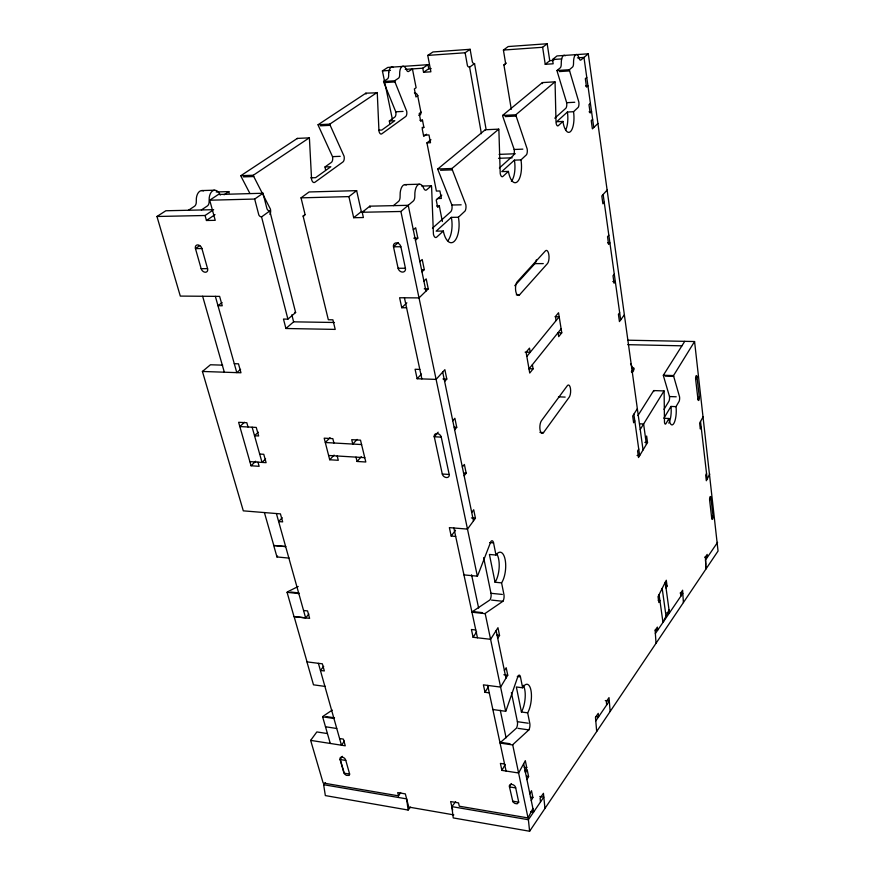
<?xml version="1.0" encoding="UTF-8"?>
<svg xmlns="http://www.w3.org/2000/svg" width="875" height="875" viewBox="0 0 875 875"><rect width="100%" height="100%" fill="white"/><g stroke="black" fill="none" stroke-linecap="round" stroke-linejoin="round"><path stroke-width="1.31" d="M388.73 72.527L388.62 76.289A4.298 2.002 85.1 0 1 387.483 78.914L383.567 81.495A4.309 2.013 85.2 0 0 383.895 82.622L395.773 111.792A4.222 1.969 85.9 0 1 394.789 117.086L389.331 120.991A14.973 7.109 86.1 0 1 389.78 123.823M518.722 802.167L517.18 803.83L514.916 803.447L512.936 801.992L509.381 786.494A3.434 2.253 31.3 0 1 511.952 784.416A3.434 2.253 31.3 0 1 515.616 787.5L518.722 802.167L512.531 801.139M711.736 518.35L709.625 500.117L710.894 497.558L712.983 515.769A2.406 0.656 -86.4 0 1 712.589 519.094A2.406 0.656 -86.4 0 1 711.736 518.35L712.983 515.714M669.036 609.897L662.977 622.409L659.083 594.584M666.061 588.087L667.067 586.053L666.28 580.245L658.033 596.673L658.864 602.536L659.903 600.447L658.197 600.283M709.756 474.042L706.322 480.736L705.677 475.136L706.541 473.462M452.67 810.042L450.625 801.566L458.522 802.911L459.309 806.214L528.03 817.928L532.908 808.5M531.267 800.581L532.886 797.475L531.497 790.716L529.867 793.822M526.936 779.603L528.577 776.519L527.166 769.639L525.503 772.712L525.087 770.667L526.739 767.594L525.317 760.659L518.613 772.997L501.9 770.383L500.391 763.405L504.569 764.05M511.306 783.552L509.48 786.92L515.703 787.927M701.203 427.317L700.306 428.936L699.628 423.117L703.183 416.697M501.9 770.383L505.116 764.63M697.944 399.164L699.289 396.802L697.014 376.961A2.537 0.722 -88 0 0 696.062 375.867A2.537 0.722 -88 0 0 695.647 379.28L697.944 399.164A2.516 0.711 -87.7 0 0 698.873 400.203A2.516 0.711 -87.7 0 0 699.289 396.802M676.014 406.634L670.95 406.427L663.852 418.283L668.981 418.502A12.414 3.741 -87.6 0 0 673.859 423.413A12.414 3.741 -87.6 0 0 676.014 406.634L679.142 401.297A3.5 1.039 -87.7 0 0 679.569 396.911L673.695 376.403A3.533 1.061 -88 0 1 673.542 375.561L694.575 341.534L628.184 340.2M695.647 379.28L697.014 376.961M668.981 418.502L665.908 423.686A3.598 1.094 -87.5 0 1 664.475 422.286L664.125 391.912A3.642 1.127 -87.8 0 0 664.048 390.928L653.691 390.567L637.93 415.548M504.416 670.677L506.198 667.745L507.741 675.216L500.598 687.094L483.394 684.852L485.002 692.289L489.278 692.858M645.52 437.883L646.636 436.045L647.522 442.52L638.509 457.516L637.591 450.964L638.739 449.072M664.005 409.358L668.905 401.264A3.5 1.061 -87.7 0 0 669.506 396.539L663.502 376.086A3.522 1.083 -88 0 1 663.348 375.255L684.742 341.337M485.002 692.289L488.403 686.733M640.216 429.483L664.048 390.928M497.733 638.323L499.548 635.436L497.962 627.714L490.591 639.308L473.102 637.284L471.417 629.497L475.781 630M634.802 420.897L633.631 422.756L632.691 416.03L637.35 408.702M327.436 733.567L316.838 731.938L310.647 740.381L323.148 783.005L398.552 795.856L400.662 792.52M473.102 637.284L476.634 631.87M631.98 372.367A3.336 2.789 33.2 0 0 633.598 369.666L634.102 368.911M631.356 371.788L633.894 368.025L631.542 367.948M455.634 801.73L451.839 806.619L453.25 817.917L529.616 831.25L718.047 551.042L694.575 341.534M529.616 831.25L528.391 819.722L543.812 797.103L539.788 796.447M595.777 720.934L609.295 701.105L605.281 700.58M655.364 633.566L682.806 593.327L680.105 593.064M717.577 542.358L705.534 560.011L705.666 562.231M349.639 774.091L345.691 760.036A3.227 2.034 35.9 0 0 342.202 757.116A3.227 2.034 35.9 0 0 340.112 759.139L344.509 773.992L346.38 775.37L349.223 775.425L349.639 774.091L343.973 773.15L340.112 759.533L342.366 756.306M344.389 741.07L341.469 745.216L318.413 663.359M336.722 728.503L325.511 726.753M543.517 432.589L569.177 397.25A6.519 2.406 -87.9 0 0 570.456 388.456A6.519 2.406 -87.9 0 0 567.306 385.722L541.45 420.733A6.792 2.614 -87.3 0 0 540.061 429.975A6.792 2.614 -87.3 0 0 543.517 432.589L539.952 432.414M471.712 512.455L473.703 509.775L475.442 518.241L467.48 529.102L449.367 527.625L451.183 536.058L455.689 536.43M624.367 314.847L619.434 321.584L618.417 314.355L619.664 312.67M451.183 536.058L455.525 530.217M323.695 666.302L320.502 670.436L324.341 670.95L322.35 663.819L306.928 661.861L313.491 684.819L324.888 686.394A4.539 2.253 -80.7 0 0 325.041 686.186M464.144 475.803L466.178 473.189L464.373 464.428L462.328 467.02M614.283 274.137L613.003 275.756L614.042 283.194L615.311 281.553L612.795 281.553M532.372 364.722L533.094 368.845L529.736 373.056L526.094 352.242L529.484 348.108L530.217 352.275L525.109 352.155M556.095 320.567L555.439 316.509L558.534 312.736L561.772 332.806L558.709 336.645L558.064 332.642M529.014 368.911L561.127 328.814M526.827 356.431L559.191 316.772L555.089 316.717M325.478 782.72L323.63 784.7L325.347 795.583L408.144 810.042L410.528 807.133M298.2 586.48L287.766 591.719A4.627 2.461 -82.2 0 0 287.077 592.32L294 616.591L305.637 617.936L308.842 614.042M454.639 429.833L456.739 427.317L454.869 418.25L452.769 420.755M608.825 235.178L607.523 236.731L608.595 244.366L609.897 242.802L607.6 242.823M449.192 474.458A3.861 2.931 38.4 0 1 446.436 477.542A3.861 2.931 38.4 0 1 442.28 474.009L434.284 436.767L438.167 432.184M444.642 381.489L446.808 379.061L444.872 369.666L436.1 379.389L417.145 378.744L415.089 369.272L419.825 369.414M604.242 202.322L602.908 203.82L601.803 195.967L607.119 190.083M519.531 294.831L547.455 263.583A6.88 2.625 89.9 0 0 548.833 254.581A6.88 2.625 89.9 0 0 545.398 250.917L517.245 281.739A7.164 2.866 -89.7 0 0 515.747 291.211A7.164 2.866 -89.7 0 0 519.531 294.831L516.272 294.809M285.589 546.602L273.7 545.497L276.97 556.948L288.816 558.086A4.703 2.527 -83.3 0 0 288.98 557.889M355.994 457.133L357.055 461.464L361.342 456.75M514.773 285.709L534.909 263.627A6.847 2.669 89.8 0 0 536.331 259.897M417.145 378.744L421.466 374.073M282.209 517.738L278.655 521.544L282.669 521.883L280.427 513.877L243.305 510.847L202.42 371.459L210.448 364.766L222.666 365.148M357.12 439.414L352.789 444.062L351.706 439.677L360.511 440.158L365.805 462L357.055 461.464M333.922 443.002L332.828 438.638L324.188 438.167L329.711 459.758L334.097 455.098M330.05 437.62L325.336 442.52L361.605 444.555M265.606 458.894L262.03 462.416L252.142 427.208M248.03 426.989L246.816 422.713L238.623 422.297L251.048 465.773L255.686 461.234M423.894 281.094L426.202 278.884L428.258 288.892L419.016 297.905L399.613 297.752L401.767 307.727L406.58 307.781M597.909 123.484L592.386 128.866L591.227 120.608L592.627 119.273M401.767 307.727L406.853 302.816M258.289 432.173L254.537 435.739L258.65 435.969L256.255 427.427L239.848 426.562L244.453 422.297M421.98 271.83L424.298 269.642L422.209 259.503L419.858 261.691M573.541 111.716L567.405 112.022L556.708 121.734L562.931 121.439A15.881 5.731 87.9 0 0 570.456 131.611A15.881 5.731 87.9 0 0 573.541 111.716L578.233 107.33A4.484 1.586 87.8 0 0 578.834 102.047L569.614 70.919A4.572 1.63 87.3 0 1 569.373 69.716L572.545 67.047A4.561 1.619 87.2 0 0 573.541 62.945A9.056 3.183 87.3 0 1 575.509 54.786A9.056 3.183 87.3 0 1 579.13 58.275A4.506 1.575 87.2 0 0 580.913 60.003L588.284 53.812L643.048 449.958M458.402 217.241L451.358 217.361L436.177 231.142L443.33 231.044A18.692 8.236 88.7 0 0 454.202 241.402A18.692 8.236 88.7 0 0 458.402 217.241L465.03 211.061A5.261 2.275 88.5 0 0 465.817 204.706L452.342 169.859A5.37 2.341 87.6 0 1 451.981 168.492L498.75 129.139A5.053 2.056 87.4 0 1 498.903 130.583L500.216 173.469A4.998 2.023 88.2 0 0 502.884 176.466L508.419 171.402A17.161 6.814 88.2 0 0 517.388 181.727A17.161 6.814 88.2 0 0 520.964 159.906L526.498 154.744A4.834 1.881 88 0 0 527.177 148.969L516.119 116.058A4.911 1.925 87.4 0 1 515.823 114.778L554.969 81.834A4.692 1.728 87.3 0 1 555.089 83.169L556.03 122.762A4.616 1.695 87.9 0 0 558.272 125.705L562.931 121.439M590.417 103.338L588.984 104.661L590.155 113.006L591.566 111.672L589.072 111.803M443.33 231.044L436.68 237.147A5.447 2.461 88.8 0 1 433.42 234.15L431.616 187.348A5.491 2.483 87.8 0 0 431.419 185.795L421.739 186.069M527.669 712.852L521.434 711.988L516.348 686.973L522.637 687.794A16.264 6.07 -82.9 0 1 530.939 690.211A16.264 6.07 -82.9 0 1 527.669 712.852L529.802 723.439A4.627 1.706 -82.5 0 1 528.861 729.903L513.253 744.22A4.758 1.783 -82.1 0 0 512.728 744.953L528.03 817.928M520.964 159.906L514.402 160.136L501.758 171.62L508.419 171.402M432.458 228.189L450.723 211.772A5.239 2.308 88.4 0 0 451.883 205.023L438.167 170.341A5.348 2.373 87.5 0 1 437.795 168.973L485.264 129.762L498.75 129.139M499.384 168.011L513.188 155.597A4.812 1.914 87.9 0 0 514.183 149.483L502.906 116.714A4.889 1.958 87.2 0 1 502.6 115.434L542.369 82.589L554.969 81.834M554.794 118.18L565.808 108.281A4.463 1.619 87.7 0 0 566.661 102.692L557.266 71.695A4.55 1.652 87.2 0 1 557.014 70.503L560.241 67.834A4.55 1.641 87.1 0 0 561.203 65.078L561.334 61.097A9.013 3.237 87.2 0 1 565.228 55.792M512.728 744.953L500.062 743.072A4.736 1.805 -81.9 0 1 500.598 742.35L516.447 728.131A4.616 1.739 -82.4 0 0 517.388 721.689L511.394 692.53M415.428 240.264L417.812 238.131L415.68 227.763L413.306 229.852M586.764 77.372L585.331 78.641L586.523 87.128L587.967 85.838L585.561 85.98M442.367 221.55L439.316 205.964L437.686 207.397L436.22 199.948L441.788 195.136M398.322 242.55L393.488 246.805L398.103 268.264A4.189 3.358 47.9 0 0 402.587 272.092A4.189 3.358 47.9 0 0 405.431 268.253L400.87 246.739A4.233 3.402 49 0 0 396.342 242.867A4.233 3.402 49 0 0 393.488 246.805L400.87 246.739M240.581 369.348L236.797 372.63L215.359 296.352M212.636 210.383L205.067 215.502L206.445 220.489L215.228 220.325L209.716 200.211L218.345 194.491L263.014 193.244L266.897 208.491A2.745 2.1 53 0 0 269.806 210.963L295.63 312.528L287.908 319.134L283.478 319.069L285.917 328.497L293.628 321.836L334.458 322.492M353.686 217.711L361.32 211.597L356.65 190.641L348.906 196.612L353.686 217.711L363.387 217.536L362.217 212.264L400.903 211.477L413.306 201.031A5.666 2.625 87.8 0 0 414.837 195.628A11.211 5.141 87.9 0 1 417.856 184.898A11.211 5.141 87.9 0 1 423.708 188.213A5.567 2.527 87.7 0 0 426.584 189.864L431.419 185.795M393.4 205.636L398.552 201.392A5.633 2.658 87.7 0 0 400.05 197.673L400.203 192.675A11.156 5.217 87.8 0 1 406.328 184.997M362.217 212.264L369.819 206.172L408.231 205.308L425.972 291.123M545.234 64.302L549.752 60.681L547.192 43.75L542.631 47.272L545.234 64.302L553.164 63.788L552.519 59.533L557.003 55.934L588.284 53.812M222.097 302.531L217.995 305.725L222.25 305.769L219.625 296.384L180.305 296.089L156.953 216.486L165.823 210.766L213.653 209.683M437.303 198.548L441.372 198.45L439.917 190.969L436.395 191.067L426.934 142.866L430.959 139.738M426.606 134.203L423.719 136.423L422.177 128.614L423.883 127.323L422.472 120.138L419.923 120.269M285.917 328.497L335.213 329.405L332.894 319.823L328.333 319.747L303.111 216.081L305.014 214.648M511.295 109.288L503.913 64.903L506.297 63.098M422.472 120.138L420.766 121.417L419.212 113.531L421.17 112.098M303.1 216.081A2.8 2.177 52.4 0 0 304.817 213.445L301.033 197.848L309.094 191.964L356.65 190.641M503.913 64.892A2.166 1.881 60.2 0 0 505.498 62.672L503.409 50.05L508.189 46.55L547.192 43.75M287.908 319.134L261.559 216.902L269.806 210.963M481.403 133.678L469.602 67.167L474.545 63.612A2.133 1.837 60.4 0 1 472.303 61.688L470.127 49.295L432.961 51.964L427.766 55.409L430.883 71.794L423.555 72.275L422.767 68.206L427.962 64.695L428.739 68.742L423.555 72.275M325.533 169.991A16.1 8.367 86.3 0 0 324.997 166.961L331.373 162.4A4.539 2.319 86.1 0 0 332.511 156.636L318.467 125.913A4.638 2.373 85.2 0 1 318.084 124.72L365.892 93.166L377.191 92.805A4.386 2.089 85.3 0 1 377.311 93.745L378.963 131.108A4.364 2.078 86.1 0 0 381.741 133.864L405.705 116.528A4.244 1.947 86.1 0 0 406.678 111.213L394.953 81.933A4.32 1.991 85.3 0 1 394.636 80.795L398.497 78.214A4.32 1.98 85.2 0 0 399.634 75.578L399.744 71.805A8.564 3.905 85.3 0 1 405.541 67.966L406.941 70.711A4.266 1.936 85.2 0 0 408.691 71.4L412.431 68.906L416.117 87.73L414.378 88.955L415.953 96.961L417.922 95.572M199.73 245.602L195.464 248.598L201.152 268.669A3.981 2.898 51.2 0 0 205.373 272.245A3.981 2.898 51.2 0 0 207.572 268.658L201.917 248.533A4.014 2.931 52 0 0 197.662 244.912A4.014 2.931 52 0 0 195.475 248.598L201.917 248.533M209.716 200.211L254.669 199.052L263.014 193.244M427.766 55.409L465.128 52.763L470.127 49.295M206.445 220.489L215.009 214.638M501.583 582.87L495.064 582.236L489.42 554.455L495.994 555.034A16.92 6.836 -84.7 0 1 505.127 559.53A16.92 6.836 -84.7 0 1 501.583 582.87L503.945 594.617A4.812 1.914 -84.3 0 1 502.928 601.278L485.789 612.992A4.933 2.013 -83.8 0 0 485.209 613.648L505.673 711.298L492.855 709.527A4.791 1.881 -82.4 0 0 492.986 709.297M332.227 710.095L323.258 716.144A4.473 2.188 -79.9 0 0 322.623 716.811L330.28 743.455M201.37 209.967L207.364 205.953A5.283 3.128 85.7 0 0 209.092 202.464L209.213 197.783A10.467 6.136 85.8 0 1 218.17 191.855L220.38 194.95M224.066 194.797L228.845 191.603A5.162 2.986 85.7 0 1 229.097 193.058M249.823 193.309L241.325 176.958A4.987 2.822 85.4 0 1 240.866 175.678L253.302 175.252L309.258 137.856A4.78 2.494 85.4 0 1 309.466 139.213L311.587 179.495A4.703 2.461 86.4 0 0 314.869 182.284L342.934 161.973A4.561 2.297 86.3 0 0 344.061 156.177L330.181 125.333A4.648 2.352 85.3 0 1 329.798 124.13L377.136 92.487M485.209 613.648L471.964 612.216A4.911 2.045 -83.7 0 1 472.544 611.559L489.956 599.933A4.791 1.947 -84.2 0 0 490.984 593.305L483.645 557.648M188.464 210.252L194.523 206.259A5.261 3.161 85.5 0 0 196.252 202.781L196.372 198.122A10.423 6.191 85.6 0 1 203.569 190.903M240.866 175.678L297.336 138.403L309.258 137.856M392.328 119.066L382.408 70.908L387.811 67.419L427.962 64.695M503.409 50.05L542.631 47.272M382.408 70.908L390.48 70.372M405.278 69.377L422.767 68.206M552.519 59.533L561.695 58.92M577.423 57.859L583.975 57.422L593.775 127.509M428.739 68.742L431.167 68.578M549.752 60.681L553.689 60.419M383.567 81.495L394.636 80.795M557.014 70.503L569.373 69.716M385.733 82.513L394.953 81.933M559.311 71.575L569.614 70.919M395.773 111.792L403.036 111.409M566.661 102.692L574.766 102.266M389.331 120.991L394.8 120.706L381.839 130.036L379.072 130.167M318.084 124.72L329.798 124.13M502.6 115.434L515.823 114.778M320.414 125.814L330.181 125.333M505.105 116.605L516.119 116.058M422.1 127.411L423.883 127.323M423.697 135.198L428.991 134.958L430.511 142.723L426.934 142.866M332.511 156.636L340.2 156.33M514.183 149.483L522.834 149.144M499.089 154.383L515.353 153.759M498.542 158.309L512.17 157.806M324.997 166.961L330.805 166.753L315.613 177.669L310.723 177.833M437.795 168.973L451.981 168.492M243.381 176.881L253.75 176.531L270.397 209.07A4.933 2.734 86.7 0 1 269.927 214.452M440.519 170.264L452.342 169.859M201.611 190.575L214.408 190.203M404.688 184.625L419.366 184.198M216.18 191.964L228.845 191.603M301.033 197.848L348.906 196.612M451.883 205.023L461.158 204.816M436.691 206.03L439.316 205.964M361.32 211.597L363.738 211.542M156.953 216.486L205.067 215.502M413.744 238.175L417.812 238.131M534.909 263.627L543.266 263.605M201.152 268.669L207.572 268.658M398.103 268.264L405.431 268.253M421.608 269.653L424.298 269.642M424.244 288.881L428.258 288.892M294.536 312.506L295.63 312.528M557.692 332.73L561.772 332.806M627.758 344.663L681.909 345.822M529.288 368.725L533.094 368.845M663.348 375.255L673.542 375.561M665.197 376.141L673.695 376.403M234.281 363.694L238.481 363.825L240.975 372.772L202.42 371.459M442.969 378.93L446.808 379.061M669.506 396.539L676.211 396.791M558.469 396.834L565.152 397.097M639.603 423.806L643.617 423.981L646.406 444.369M454.212 427.186L456.739 427.317M644.864 442.389L647.522 442.52M434.284 436.767L441.262 437.128L449.181 474.458L442.28 474.009M637.055 455.47L639.647 455.613L633.861 414.181M328.639 455.47L364.777 457.658M259.678 454.048L263.769 454.3L266.109 462.678L249.856 461.628M329.711 459.758L338.286 460.294L337.203 455.995M463.684 473.025L466.178 473.189M251.048 465.773L259.142 466.309L257.961 462.153M471.395 517.923L475.442 518.241M704.725 557.156L707.328 557.375L707.164 554.411L705.37 557.036L705.786 564.452M489.716 542.598L493.566 542.927L495.994 555.034M285.688 546.558L273.798 545.464L264.403 512.564M665.383 585.9L667.067 586.053M493.566 542.927A4.889 2.002 -85.1 0 0 490.875 541.538L477.87 575.192A5.009 2.089 -84.5 0 1 477.356 576.177L463.947 574.886A4.987 2.122 -84.4 0 0 464.22 574.438M490.984 593.305L502.316 594.442M666.936 612.653L669.452 612.916L665.263 582.269M491.575 600.097L502.928 601.278M655.134 630.066L657.573 630.328L657.355 627.102L655.134 630.328L656.042 643.245M290.686 592.036L298.506 592.878M472.544 611.559L482.464 612.631M287.077 592.32L298.802 593.589A4.638 2.439 -82.4 0 1 299.141 593.239M303.647 610.477L307.562 610.925L309.63 618.352L294.098 616.547L307.016 661.817M496.956 635.141L499.548 635.436M503.891 674.734L507.741 675.216M517.289 676.484L520.45 676.889L522.637 687.794M595.853 716.527L598.533 716.888L598.227 713.366L595.47 717.391L596.695 731.511M517.388 721.689L528.237 723.22M517.989 728.35L528.861 729.903M326.069 716.559L334.534 717.817A4.484 2.166 -80.1 0 0 333.911 718.484L322.623 716.811M500.598 742.35L510.081 743.75M339.642 738.533L343.394 739.112L345.264 745.806L310.647 740.381M524.147 767.189L526.739 767.594M526.509 776.191L528.577 776.519M340.112 759.533L345.745 760.441M530.327 797.059L532.886 797.475M530.567 811.519L533.641 812.033L523.655 763.722M323.63 784.7L406.623 798.886L408.144 810.042M451.839 806.619L528.391 819.722M453.841 814.887L408.756 807.067L405.333 793.888L397.698 792.597L398.552 795.856M630.547 363.628L633.598 369.666M202.639 296.253L224.328 372.203M276.402 513.548L305.637 617.936M254.669 199.052L258.792 214.856A2.767 2.1 52.8 0 0 261.559 216.891M291.834 314.814L293.628 321.836M369.819 206.172L370.103 207.473M404.436 297.795L421.859 378.908M453.873 527.997L477.455 637.788M487.681 685.409L506.067 771.028M471.581 574.809L478.625 608.059M500.259 710.227L506.1 737.811M400.903 211.477L477.356 576.177M442.706 372.083L473.473 520.931M496.136 630.591L505.969 678.169M365.892 93.166L365.958 93.472A4.364 2.111 85.2 0 1 366.045 94.095M465.128 52.763L467.348 65.231A2.144 1.837 60.1 0 0 469.602 67.167M474.545 63.612L486.106 129.467M603.138 194.491L620.67 319.889M662.189 588.394L666.028 616.12M700.525 421.498L707.186 479.052M540.498 801.97L540.116 798.164L543.43 793.319L544.961 808.423M610.159 711.484L609.011 697.638L606.353 701.509L606.648 704.998M683.397 602.569L682.62 590.231L680.619 593.152L680.816 596.247M705.698 562.975L706.038 568.892L705.873 565.939M653.691 390.567A3.631 1.148 -87.8 0 1 653.767 391.552M709.625 500.172A2.428 0.667 -86.6 0 1 710.03 496.836A2.428 0.667 -86.6 0 1 710.894 497.623M670.95 406.427A12.392 3.773 -87.6 0 1 668.806 423.139M542.369 82.589A4.67 1.75 87.2 0 1 542.489 83.584M485.264 129.762A5.031 2.089 87.3 0 1 485.319 130.112M451.358 217.361A18.648 8.302 88.7 0 1 447.825 240.767M567.405 112.022A15.848 5.775 87.9 0 1 565.578 130.167M514.402 160.136A17.128 6.88 88.1 0 1 511.383 181.322M434.295 436.767A3.916 2.997 40.1 0 1 437.041 433.541A3.916 2.997 40.1 0 1 441.262 437.128M497 554.236A16.887 6.891 -84.7 0 1 495.064 582.236M505.673 711.298A4.812 1.848 -82.6 0 0 506.155 710.27L518.011 676.123A4.692 1.783 -83.1 0 1 520.45 676.889M523.239 685.289A16.231 6.125 -82.8 0 1 521.434 711.988M253.75 176.531A5.009 2.8 85.6 0 1 253.302 175.252M297.336 138.403A4.758 2.516 85.2 0 1 297.413 138.731M388.73 72.527A8.531 3.948 85.2 0 1 393.411 67.441M277.594 556.041A4.681 2.559 -83.2 0 1 276.97 556.948M418.819 115.369A3.106 2.592 56.8 0 0 420.93 112.273L417.692 95.736A3.128 2.614 58 0 0 414.389 92.903"/></g></svg>
